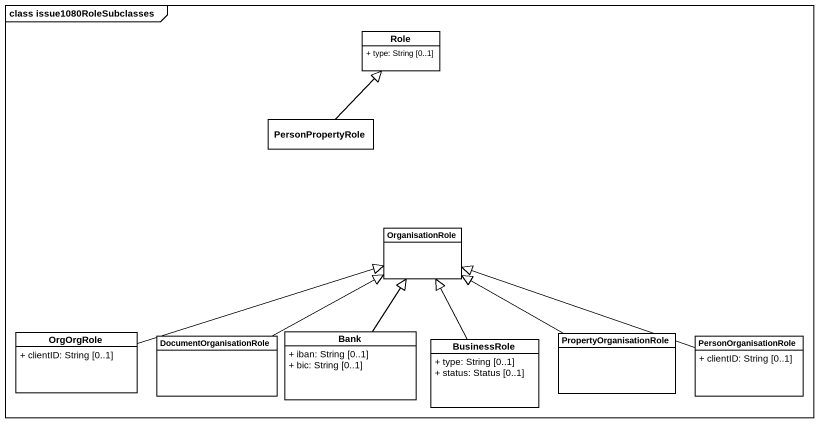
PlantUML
@startuml
mainframe class issue1080RoleSubclasses
hide circle
hide empty members
skinparam classAttributeIconSize 0
class Role #FFFFFF {
  + type: String [0..1]
}
class PersonPropertyRole #FFFFFF
class OrganisationRole #FFFFFF
class OrgOrgRole #FFFFFF {
  + clientID: String [0..1]
}
class DocumentOrganisationRole #FFFFFF
class Bank #FFFFFF {
  + iban: String [0..1]
  + bic: String [0..1]
}
class BusinessRole #FFFFFF {
  + type: String [0..1]
  + status: Status [0..1]
}
class PropertyOrganisationRole #FFFFFF
class PersonOrganisationRole #FFFFFF {
  + clientID: String [0..1]
}
PersonPropertyRole -up-|> Role
OrgOrgRole -right-|> OrganisationRole
DocumentOrganisationRole -right-|> OrganisationRole
Bank -up-|> OrganisationRole
BusinessRole -up-|> OrganisationRole
PropertyOrganisationRole -left-|> OrganisationRole
PersonOrganisationRole -left-|> OrganisationRole
@enduml
